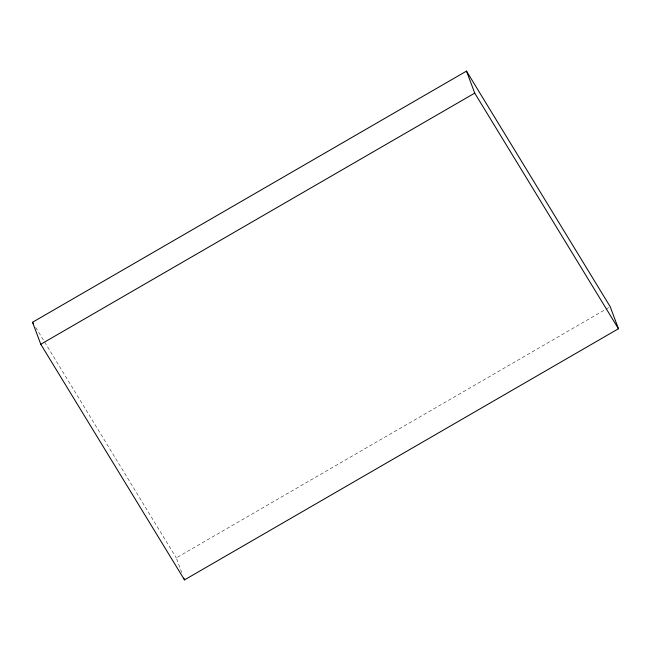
<?xml version="1.0" encoding="UTF-8"?>
<svg xmlns="http://www.w3.org/2000/svg" width="651" height="651" viewBox="0 0 651 651"><rect width="100%" height="100%" fill="white"/><g stroke="black" fill="none" stroke-linecap="round" stroke-linejoin="round"><path stroke-width="0.49" stroke-dasharray="3.25 2.44" d="M181.759 572.563L176.275 557.883L610.223 306.735M35.724 327.445L176.275 557.883"/><path stroke-width="0.98" d="M32.55 322.253L466.498 71.105L610.223 306.735L618.45 328.747L184.502 579.895L40.777 344.265L32.55 322.253L33.608 323.978M40.777 344.265L474.725 93.117L466.498 71.105M474.725 93.117L618.45 328.747M183.818 578.064L184.502 579.895"/></g></svg>
